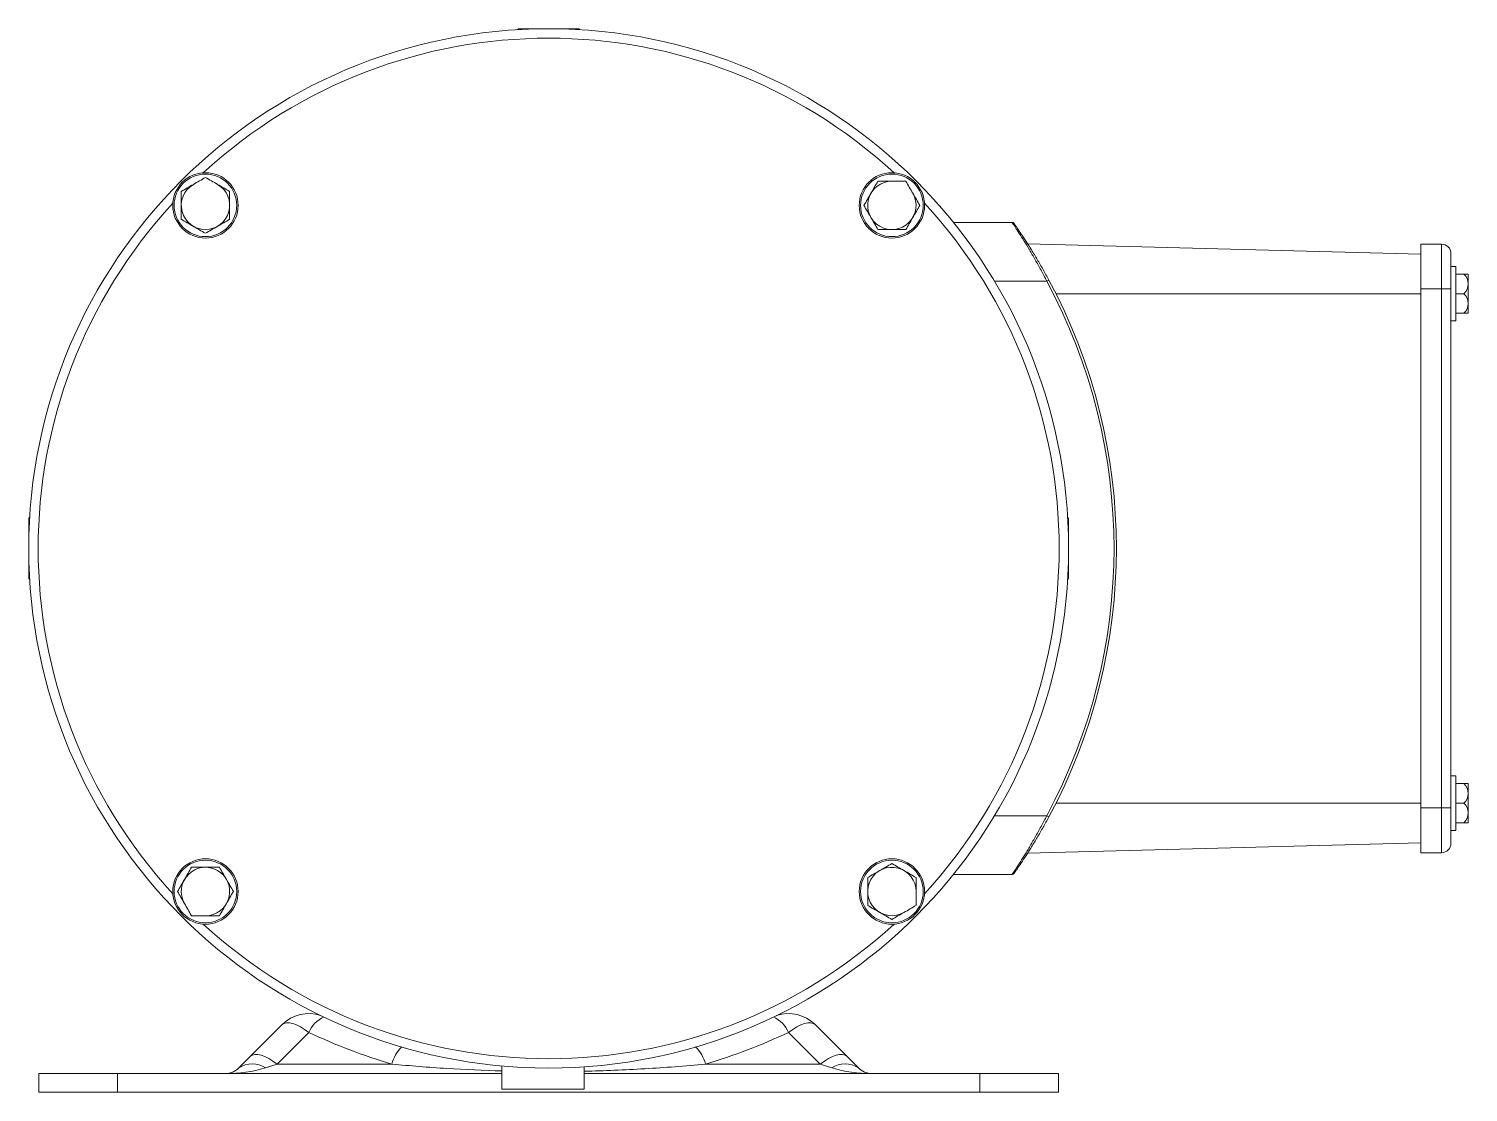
# Paper-space layout '_Left' of a CAD drawing. Header units: inches. Extents: x -3.31 to 5.86, y -3.47 to 3.32.
import ezdxf

# ---------------------------------------------------------------- set-up
doc = ezdxf.new("R2010")
doc.units = ezdxf.units.IN
doc.header["$MEASUREMENT"] = 0

psp = doc.layouts.new('_Left')

# ---------------------------------------------------------------- linework, layer by layer
at = {"color": 7, "linetype": 'Continuous', "lineweight": 15}
for p, q in [((-0.1925, 3.3147), (-0.1967, 3.3105)), ((-0.1925, 3.3147), (-0.0469, 3.3147)), ((0.0469, 3.3147), (0.1925, 3.3147)), ((0.1972, 3.31), (0.1925, 3.3147)), ((2.5812, 2.08), (2.955, 2.08)), ((3.0542, 1.9431), (5.5605, 1.8775)), ((5.5605, 1.941), (5.5605, -1.941)), ((5.5605, 1.941), (5.6935, 1.941)), ((5.6935, -1.941), (5.6935, 1.941)), ((5.7535, 1.881), (5.7535, -1.881)), ((5.7845, 1.799), (5.7535, 1.799)), ((5.7845, 1.451), (5.7845, 1.799)), ((5.8635, 1.75), (5.7845, 1.75)), ((5.8635, 1.75), (5.8635, 1.5)), ((3.1763, 1.705), (2.8429, 1.705)), ((3.1763, 1.705), (3.1895, 1.7121)), ((5.5605, 1.655), (5.7535, 1.655)), ((5.8365, 1.625), (5.7845, 1.625)), ((5.8635, 1.5), (5.7845, 1.5)), ((5.7535, 1.451), (5.7845, 1.451)), ((-3.31, 0.1972), (-3.3147, 0.1925)), ((-3.3147, 0.0469), (-3.3147, 0.1925)), ((3.3147, 0.1925), (3.3092, 0.198)), ((3.3147, 0.1925), (3.3147, 0.0469)), ((-3.3147, -0.1925), (-3.3147, -0.0469)), ((3.3147, -0.0469), (3.3147, -0.1925)), ((-3.3147, -0.1925), (-3.3105, -0.1967)), ((3.3103, -0.1969), (3.3147, -0.1925)), ((5.7845, -1.451), (5.7535, -1.451)), ((5.7845, -1.799), (5.7845, -1.451)), ((5.8635, -1.5), (5.7845, -1.5)), ((5.8635, -1.75), (5.8635, -1.5)), ((5.8365, -1.625), (5.7845, -1.625)), ((2.8429, -1.705), (3.1763, -1.705)), ((3.1763, -1.705), (3.1895, -1.7121)), ((5.5605, -1.655), (5.7535, -1.655)), ((5.7535, -1.799), (5.7845, -1.799)), ((5.8635, -1.75), (5.7845, -1.75)), ((3.0542, -1.9431), (5.5605, -1.8775)), ((5.5605, -1.941), (5.6935, -1.941)), ((2.955, -2.08), (2.5812, -2.08)), ((-1.9751, -3.3143), (-1.6983, -3.0374)), ((-1.5289, -3.087), (-1.7312, -3.2894)), ((1.7312, -3.2894), (1.5289, -3.087)), ((1.6983, -3.0374), (1.9751, -3.3143)), ((-1.7312, -3.2894), (-1.8057, -3.3143)), ((-1.7312, -3.2894), (-0.9992, -3.2894)), ((-0.2981, -3.45), (-0.2981, -3.3016)), ((0.9992, -3.2894), (1.7312, -3.2894)), ((1.8057, -3.3143), (1.7312, -3.2894)), ((-3.25, -3.469), (-3.25, -3.3494)), ((-3.25, -3.3494), (-0.2981, -3.3494)), ((-2.75, -3.3494), (-2.75, -3.469)), ((0.2258, -3.45), (0.2258, -3.3073)), ((0.2258, -3.3494), (3.25, -3.3494)), ((2.75, -3.469), (2.75, -3.3494)), ((3.25, -3.3494), (3.25, -3.469)), ((3.25, -3.469), (-3.25, -3.469)), ((-0.2981, -3.45), (0.2258, -3.45))]:
    psp.add_line(p, q, dxfattribs=at)
at = {"color": 8, "linetype": 'Continuous', "lineweight": 15}
for p, q in [((3.2348, 1.625), (5.5605, 1.625)), ((3.2348, -1.625), (5.5605, -1.625))]:
    psp.add_line(p, q, dxfattribs=at)
at = {"color": 7, "linetype": 'Continuous', "lineweight": 15, "flags": 128}
for points in [[(-1.6983, -3.0374), (-1.6867, -3.0297), (-1.6715, -3.026), (-1.6531, -3.0265), (-1.6318, -3.031), (-1.6082, -3.0396), (-1.5828, -3.052), (-1.5561, -3.0679), (-1.5289, -3.087)], [(1.5289, -3.087), (1.5561, -3.0679), (1.5828, -3.052), (1.6082, -3.0396), (1.6318, -3.031), (1.6531, -3.0265), (1.6715, -3.026), (1.6867, -3.0297), (1.6983, -3.0374)], [(-1.9007, -3.2398), (-1.8891, -3.2321), (-1.8739, -3.2284), (-1.8555, -3.2288), (-1.8342, -3.2334), (-1.8106, -3.242), (-1.7852, -3.2544), (-1.7585, -3.2703), (-1.7312, -3.2894)], [(1.7312, -3.2894), (1.7585, -3.2703), (1.7852, -3.2544), (1.8106, -3.242), (1.8342, -3.2334), (1.8555, -3.2288), (1.8739, -3.2284), (1.8891, -3.2321), (1.9007, -3.2398)]]:
    psp.add_lwpolyline(points, dxfattribs=at)
at = {"color": 7, "linetype": 'Continuous', "lineweight": 15}
for centre, radius in [((0, 0), 3.315), ((-2.1885, 2.1885), 0.2085), ((-2.1885, 2.1885), 0.1995), ((2.1885, 2.1885), 0.2085), ((2.1885, 2.1885), 0.1995), ((-2.1885, -2.1885), 0.2085), ((-2.1885, -2.1885), 0.1995), ((2.1885, -2.1885), 0.2085), ((2.1885, -2.1885), 0.1995)]:
    psp.add_circle(centre, radius, dxfattribs=at)
for centre, radius, start, end in [((0, 0), 3.255, 47.41345, 132.58655), ((-2.1885, 2.1885), 0.1543, 120, 60), ((2.1885, 2.1885), 0.1543, 90, 30), ((0, 0), 3.255, 137.41345, 222.58655), ((0, 0), 3.255, 317.41345, 42.58655), ((2.955, 2.065), 0.015, 34.9468, 90), ((5.6935, 1.881), 0.06, 0, 90), ((5.7752, 1.6864), 0.0883, 0.68537, 46.0185), ((0, 0), 3.605, 331.77377, 28.22623), ((0, 0), 3.62, 331.77377, 28.22623), ((5.7752, 1.6886), 0.0883, 313.9815, 359.31463), ((5.7752, 1.5614), 0.0883, 0.68537, 46.0185), ((5.7752, 1.5636), 0.0883, 313.9815, 359.31463), ((5.7752, -1.5636), 0.0883, 0.68537, 46.0185), ((5.7752, -1.5614), 0.0883, 313.9815, 359.31463), ((5.7752, -1.6886), 0.0883, 0.68537, 46.0185), ((5.7752, -1.6864), 0.0883, 313.9815, 359.31463), ((5.6935, -1.881), 0.06, 270, 0), ((-2.1885, -2.1885), 0.1543, 270, 210), ((2.1885, -2.1885), 0.1543, 0, 300), ((2.955, -2.065), 0.015, 270, 325.0532), ((0, 0), 3.255, 227.41345, 312.58655), ((-1.5289, -3.2068), 0.2396, 71.66516, 135), ((1.5289, -3.2068), 0.2396, 45, 108.33484), ((0, 0.1198), 3.5526, 244.51041, 253.66531), ((0, 0.1198), 3.5526, 286.33469, 295.48959), ((-1.8904, -3.4359), 0.1482, 55.14306, 124.85694), ((1.8904, -3.4359), 0.1482, 55.14306, 124.85694), ((-2.0462, -2.5119), 0.8376, 269.05539, 286.68427), ((-2.06, -3.2294), 0.12, 270, 315), ((2.0462, -2.5119), 0.8376, 253.31573, 270.94461), ((2.06, -3.2294), 0.12, 225, 270)]:
    psp.add_arc(centre, radius, start, end, dxfattribs=at)
at = {"color": 8, "linetype": 'Continuous', "lineweight": 15}
for centre, radius, start, end in [((-1.3564, -3.1597), 0.1871, 114.25519, 157.1285), ((1.3564, -3.1597), 0.1871, 22.8715, 65.74481), ((-0.7748, -3.3441), 0.2309, 134.64363, 166.30324), ((0.7748, -3.3441), 0.2309, 13.69676, 45.35637)]:
    psp.add_arc(centre, radius, start, end, dxfattribs=at)
at = {"color": 7, "linetype": 'Continuous', "lineweight": 15}
for points, knots in [([(-2.3427, 2.2776), (-2.3302, 2.2848), (-2.3173, 2.2922), (-2.2916, 2.3071), (-2.2787, 2.3145), (-2.2656, 2.3221)], [0, 0, 0, 0, 0.5, 0.5, 1, 1, 1, 1]), ([(-2.2656, 2.3221), (-2.2526, 2.3296), (-2.2393, 2.3373), (-2.2136, 2.3521), (-2.201, 2.3594), (-2.1885, 2.3666)], [0, 0, 0, 0, 0.5, 0.5, 1, 1, 1, 1]), ([(-2.1114, 2.3221), (-2.0983, 2.3145), (-2.0852, 2.307), (-2.0595, 2.2921), (-2.0468, 2.2848), (-2.0342, 2.2776)], [0, 0, 0, 0, 0.5, 0.5, 1, 1, 1, 1]), ([(2.0549, 2.2656), (2.0625, 2.2787), (2.07, 2.2918), (2.0848, 2.3175), (2.0922, 2.3302), (2.0994, 2.3427)], [0, 0, 0, 0, 0.5, 0.5, 1, 1, 1, 1]), ([(2.1885, 2.3427), (2.2036, 2.3427), (2.2187, 2.3427), (2.2484, 2.3427), (2.263, 2.3427), (2.2776, 2.3427)], [0, 0, 0, 0, 0.5, 0.5, 1, 1, 1, 1]), ([(2.2776, 2.3427), (2.2848, 2.3302), (2.2922, 2.3173), (2.3071, 2.2916), (2.3145, 2.2787), (2.3221, 2.2656)], [0, 0, 0, 0, 0.5, 0.5, 1, 1, 1, 1]), ([(-2.3427, 2.1885), (-2.3427, 2.2036), (-2.3427, 2.2187), (-2.3427, 2.2484), (-2.3427, 2.263), (-2.3427, 2.2776)], [0, 0, 0, 0, 0.5, 0.5, 1, 1, 1, 1]), ([(2.3221, 2.2656), (2.3296, 2.2526), (2.3373, 2.2393), (2.3521, 2.2136), (2.3594, 2.201), (2.3666, 2.1885)], [0, 0, 0, 0, 0.5, 0.5, 1, 1, 1, 1]), ([(-2.0342, 2.1885), (-2.0342, 2.1734), (-2.0342, 2.1583), (-2.0342, 2.1286), (-2.0342, 2.114), (-2.0342, 2.0994)], [0, 0, 0, 0, 0.5, 0.5, 1, 1, 1, 1]), ([(2.0104, 2.1885), (2.0176, 2.1759), (2.025, 2.1631), (2.0399, 2.1374), (2.0474, 2.1244), (2.0549, 2.1114)], [0, 0, 0, 0, 0.5, 0.5, 1, 1, 1, 1]), ([(2.0549, 2.1114), (2.0625, 2.0983), (2.0701, 2.0851), (2.0849, 2.0594), (2.0922, 2.0467), (2.0994, 2.0342)], [0, 0, 0, 0, 0.5, 0.5, 1, 1, 1, 1]), ([(2.3221, 2.1114), (2.3145, 2.0983), (2.307, 2.0852), (2.2921, 2.0595), (2.2848, 2.0468), (2.2776, 2.0342)], [0, 0, 0, 0, 0.5, 0.5, 1, 1, 1, 1]), ([(-2.2656, 2.0549), (-2.2787, 2.0625), (-2.2918, 2.07), (-2.3175, 2.0848), (-2.3302, 2.0922), (-2.3427, 2.0994)], [0, 0, 0, 0, 0.5, 0.5, 1, 1, 1, 1]), ([(-2.1885, 2.0104), (-2.1759, 2.0176), (-2.1631, 2.025), (-2.1374, 2.0399), (-2.1244, 2.0474), (-2.1114, 2.0549)], [0, 0, 0, 0, 0.5, 0.5, 1, 1, 1, 1]), ([(-2.1114, 2.0549), (-2.0983, 2.0625), (-2.0851, 2.0701), (-2.0594, 2.0849), (-2.0467, 2.0922), (-2.0342, 2.0994)], [0, 0, 0, 0, 0.5, 0.5, 1, 1, 1, 1]), ([(2.1885, 2.0342), (2.1734, 2.0342), (2.1583, 2.0342), (2.1286, 2.0342), (2.114, 2.0342), (2.0994, 2.0342)], [0, 0, 0, 0, 0.5, 0.5, 1, 1, 1, 1]), ([(3.1763, 1.705), (3.1641, 1.7288), (3.1518, 1.752), (3.1271, 1.7976), (3.1147, 1.8198), (3.0962, 1.8525), (3.09, 1.8633), (3.0777, 1.8844), (3.0716, 1.8947), (3.0538, 1.9247), (3.0424, 1.9435), (3.0206, 1.9787), (3.0102, 1.9952), (2.9917, 2.0242), (2.9835, 2.0368), (2.9697, 2.0579), (2.9643, 2.066), (2.9588, 2.0743), (2.9574, 2.0764), (2.9555, 2.0793), (2.955, 2.08), (2.955, 2.08)], [0, 0, 0, 0, 0.125, 0.125, 0.25, 0.25, 0.3125, 0.3125, 0.375, 0.375, 0.5, 0.5, 0.625, 0.625, 0.75, 0.75, 0.875, 0.875, 0.9375, 0.9375, 1, 1, 1, 1]), ([(2.9673, 2.0736), (2.9673, 2.0736), (2.9678, 2.0729), (2.9697, 2.0701), (2.9711, 2.068), (2.9749, 2.0626), (2.9772, 2.0593), (2.9826, 2.0514), (2.9858, 2.0469), (2.9963, 2.0314), (3.0046, 2.0192), (3.0233, 1.9911), (3.0337, 1.9752), (3.0556, 1.9412), (3.0671, 1.923), (3.0849, 1.8942), (3.0909, 1.8843), (3.1032, 1.864), (3.1094, 1.8536), (3.128, 1.8223), (3.1404, 1.8009), (3.165, 1.7572), (3.1773, 1.7349), (3.1895, 1.7121)], [0, 0, 0, 0, 0.0625, 0.0625, 0.125, 0.125, 0.1875, 0.1875, 0.25, 0.25, 0.375, 0.375, 0.5, 0.5, 0.625, 0.625, 0.6875, 0.6875, 0.75, 0.75, 0.875, 0.875, 1, 1, 1, 1]), ([(2.955, -2.08), (2.955, -2.08), (2.9569, -2.0772), (2.9624, -2.0689), (2.9646, -2.0655), (2.97, -2.0574), (2.9731, -2.0527), (2.9799, -2.0423), (2.9837, -2.0366), (2.9918, -2.024), (2.9962, -2.0172), (3.0101, -1.9954), (3.0203, -1.9793), (3.0367, -1.9528), (3.0423, -1.9436), (3.0538, -1.9246), (3.0597, -1.9149), (3.0774, -1.8849), (3.0896, -1.864), (3.1146, -1.8201), (3.127, -1.7977), (3.1518, -1.752), (3.1641, -1.7287), (3.1763, -1.705)], [0, 0, 0, 0, 0.125, 0.125, 0.1875, 0.1875, 0.25, 0.25, 0.3125, 0.3125, 0.375, 0.375, 0.5, 0.5, 0.5625, 0.5625, 0.625, 0.625, 0.75, 0.75, 0.875, 0.875, 1, 1, 1, 1]), ([(3.1895, -1.7121), (3.1773, -1.7349), (3.165, -1.7572), (3.1403, -1.801), (3.1279, -1.8225), (3.1029, -1.8646), (3.0907, -1.8848), (3.0729, -1.9136), (3.067, -1.923), (3.0555, -1.9412), (3.0498, -1.9501), (3.0334, -1.9757), (3.0231, -1.9913), (3.0091, -2.0124), (3.0047, -2.019), (2.9964, -2.0312), (2.9926, -2.0368), (2.9857, -2.047), (2.9826, -2.0515), (2.9771, -2.0594), (2.9748, -2.0628), (2.9692, -2.0708), (2.9673, -2.0736), (2.9673, -2.0736)], [0, 0, 0, 0, 0.125, 0.125, 0.25, 0.25, 0.375, 0.375, 0.4375, 0.4375, 0.5, 0.5, 0.625, 0.625, 0.6875, 0.6875, 0.75, 0.75, 0.8125, 0.8125, 0.875, 0.875, 1, 1, 1, 1]), ([(2.1885, -2.0104), (2.1759, -2.0176), (2.1631, -2.025), (2.1374, -2.0399), (2.1244, -2.0474), (2.1114, -2.0549)], [0, 0, 0, 0, 0.5, 0.5, 1, 1, 1, 1]), ([(-2.3221, -2.1114), (-2.3145, -2.0983), (-2.307, -2.0852), (-2.2921, -2.0595), (-2.2848, -2.0468), (-2.2776, -2.0342)], [0, 0, 0, 0, 0.5, 0.5, 1, 1, 1, 1]), ([(-2.1885, -2.0342), (-2.1734, -2.0342), (-2.1583, -2.0342), (-2.1286, -2.0342), (-2.114, -2.0342), (-2.0994, -2.0342)], [0, 0, 0, 0, 0.5, 0.5, 1, 1, 1, 1]), ([(-2.0549, -2.1114), (-2.0625, -2.0983), (-2.0701, -2.0851), (-2.0849, -2.0594), (-2.0922, -2.0467), (-2.0994, -2.0342)], [0, 0, 0, 0, 0.5, 0.5, 1, 1, 1, 1]), ([(2.1114, -2.0549), (2.0983, -2.0625), (2.0851, -2.0701), (2.0594, -2.0849), (2.0467, -2.0922), (2.0342, -2.0994)], [0, 0, 0, 0, 0.5, 0.5, 1, 1, 1, 1]), ([(2.0342, -2.1885), (2.0342, -2.1734), (2.0342, -2.1583), (2.0342, -2.1286), (2.0342, -2.114), (2.0342, -2.0994)], [0, 0, 0, 0, 0.5, 0.5, 1, 1, 1, 1]), ([(2.2656, -2.0549), (2.2787, -2.0625), (2.2918, -2.07), (2.3175, -2.0848), (2.3302, -2.0922), (2.3427, -2.0994)], [0, 0, 0, 0, 0.5, 0.5, 1, 1, 1, 1]), ([(-2.3221, -2.2656), (-2.3296, -2.2526), (-2.3373, -2.2393), (-2.3521, -2.2136), (-2.3594, -2.201), (-2.3666, -2.1885)], [0, 0, 0, 0, 0.5, 0.5, 1, 1, 1, 1]), ([(-2.0104, -2.1885), (-2.0176, -2.1759), (-2.025, -2.1631), (-2.0399, -2.1374), (-2.0474, -2.1244), (-2.0549, -2.1114)], [0, 0, 0, 0, 0.5, 0.5, 1, 1, 1, 1]), ([(2.3427, -2.1885), (2.3427, -2.2036), (2.3427, -2.2187), (2.3427, -2.2484), (2.3427, -2.263), (2.3427, -2.2776)], [0, 0, 0, 0, 0.5, 0.5, 1, 1, 1, 1]), ([(-2.2776, -2.3427), (-2.2848, -2.3302), (-2.2922, -2.3173), (-2.3071, -2.2916), (-2.3145, -2.2787), (-2.3221, -2.2656)], [0, 0, 0, 0, 0.5, 0.5, 1, 1, 1, 1]), ([(-2.0549, -2.2656), (-2.0625, -2.2787), (-2.07, -2.2918), (-2.0848, -2.3175), (-2.0922, -2.3302), (-2.0994, -2.3427)], [0, 0, 0, 0, 0.5, 0.5, 1, 1, 1, 1]), ([(2.1114, -2.3221), (2.0983, -2.3145), (2.0852, -2.307), (2.0595, -2.2921), (2.0468, -2.2848), (2.0342, -2.2776)], [0, 0, 0, 0, 0.5, 0.5, 1, 1, 1, 1]), ([(2.3427, -2.2776), (2.3302, -2.2848), (2.3173, -2.2922), (2.2916, -2.3071), (2.2787, -2.3145), (2.2656, -2.3221)], [0, 0, 0, 0, 0.5, 0.5, 1, 1, 1, 1]), ([(-2.1885, -2.3427), (-2.2036, -2.3427), (-2.2187, -2.3427), (-2.2484, -2.3427), (-2.263, -2.3427), (-2.2776, -2.3427)], [0, 0, 0, 0, 0.5, 0.5, 1, 1, 1, 1]), ([(2.2656, -2.3221), (2.2526, -2.3296), (2.2393, -2.3373), (2.2136, -2.3521), (2.201, -2.3594), (2.1885, -2.3666)], [0, 0, 0, 0, 0.5, 0.5, 1, 1, 1, 1]), ([(-0.2981, -3.3331), (-0.4153, -3.3298), (-0.5322, -3.3245), (-0.7659, -3.3101), (-0.8825, -3.3008), (-0.9992, -3.2894)], [0, 0, 0, 0, 0.5, 0.5, 1, 1, 1, 1]), ([(0.9992, -3.2894), (0.8705, -3.302), (0.7418, -3.3119), (0.484, -3.327), (0.3551, -3.3321), (0.2258, -3.3349)], [0, 0, 0, 0, 0.5, 0.5, 1, 1, 1, 1])]:
    psp.add_open_spline(points, degree=3, knots=knots, dxfattribs=at)
for points in [[(-2.1885, 2.3666), (-2.1633, 2.352), (-2.1377, 2.3373), (-2.1114, 2.3221)], [(2.0994, 2.3427), (2.1286, 2.3427), (2.1582, 2.3427), (2.1885, 2.3427)], [(-2.0342, 2.2776), (-2.0342, 2.2484), (-2.0342, 2.2188), (-2.0342, 2.1885)], [(2.0104, 2.1885), (2.025, 2.2137), (2.0397, 2.2393), (2.0549, 2.2656)], [(-2.3427, 2.0994), (-2.3427, 2.1286), (-2.3427, 2.1582), (-2.3427, 2.1885)], [(2.3666, 2.1885), (2.352, 2.1633), (2.3373, 2.1377), (2.3221, 2.1114)], [(-2.1885, 2.0104), (-2.2137, 2.025), (-2.2393, 2.0397), (-2.2656, 2.0549)], [(2.2776, 2.0342), (2.2484, 2.0342), (2.2188, 2.0342), (2.1885, 2.0342)], [(2.1885, -2.0104), (2.2137, -2.025), (2.2393, -2.0397), (2.2656, -2.0549)], [(-2.2776, -2.0342), (-2.2484, -2.0342), (-2.2188, -2.0342), (-2.1885, -2.0342)], [(2.3427, -2.0994), (2.3427, -2.1286), (2.3427, -2.1582), (2.3427, -2.1885)], [(-2.3666, -2.1885), (-2.352, -2.1633), (-2.3373, -2.1377), (-2.3221, -2.1114)], [(-2.0104, -2.1885), (-2.025, -2.2137), (-2.0397, -2.2393), (-2.0549, -2.2656)], [(2.0342, -2.2776), (2.0342, -2.2484), (2.0342, -2.2188), (2.0342, -2.1885)], [(-2.0994, -2.3427), (-2.1286, -2.3427), (-2.1582, -2.3427), (-2.1885, -2.3427)], [(2.1885, -2.3666), (2.1633, -2.352), (2.1377, -2.3373), (2.1114, -2.3221)]]:
    psp.add_open_spline(points, degree=3, dxfattribs=at)

doc.saveas('drawing.dxf')
